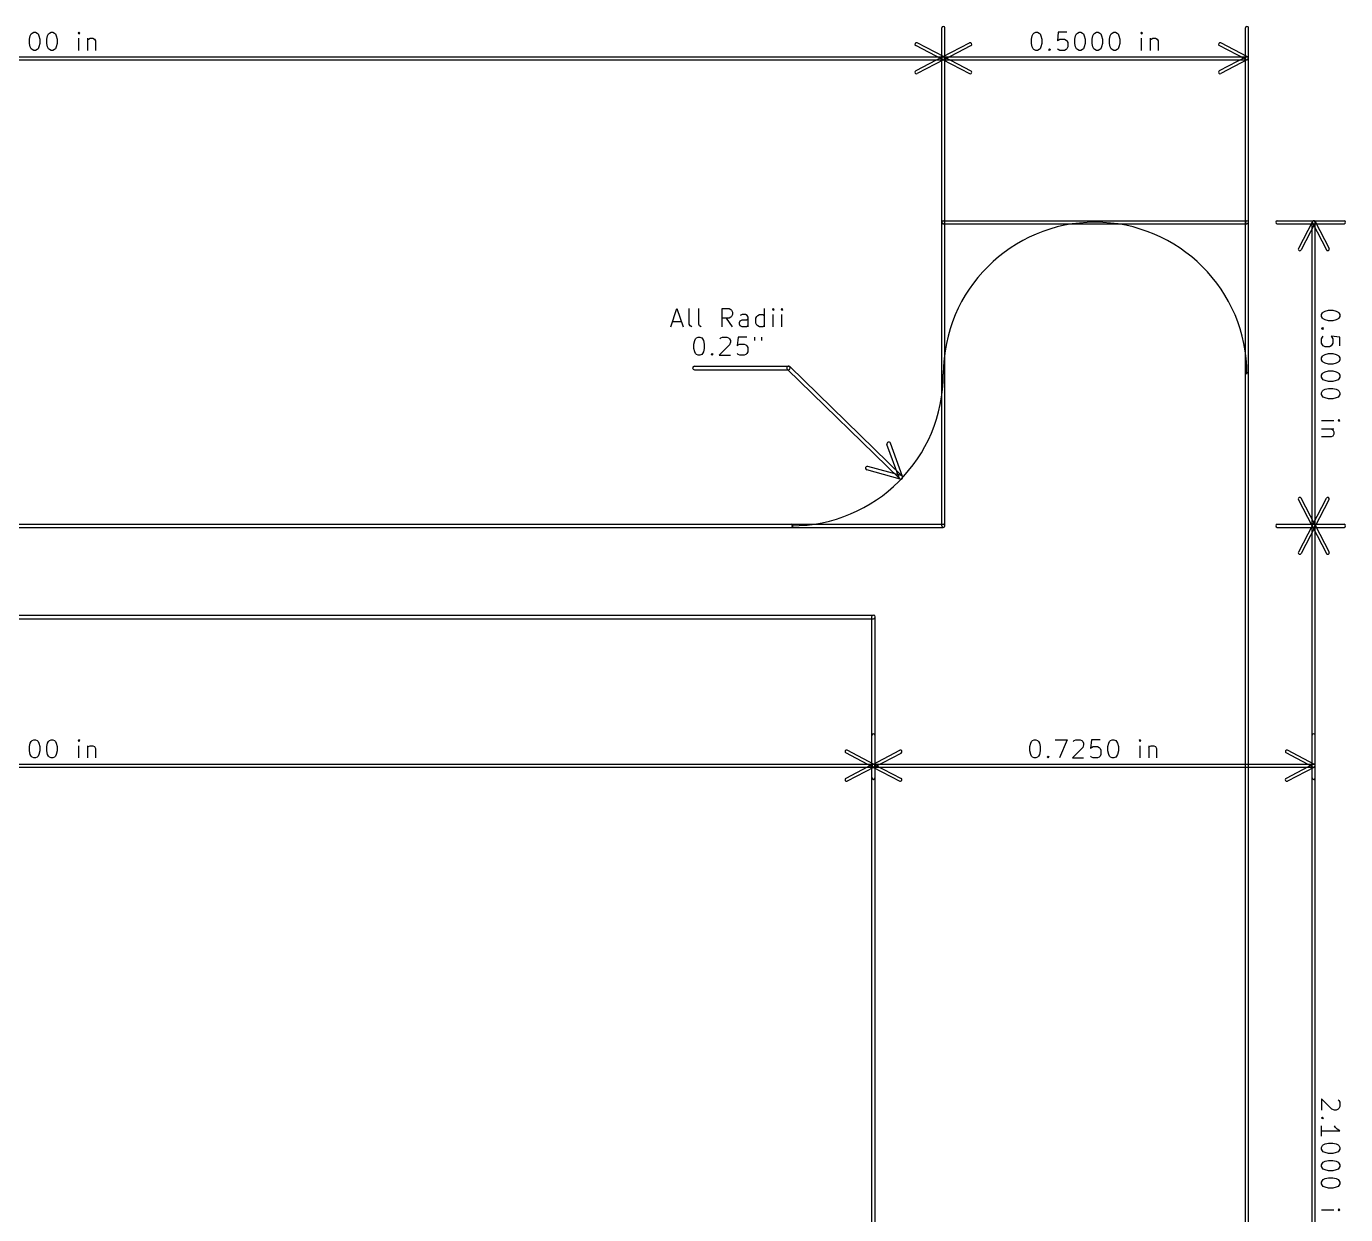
# Model space of a CAD drawing. Extents: x 20 to 133, y -126 to -27.
# Drawn here: x 75.9 to 131.1, y -77.1 to -27.4 of the extents above; entities that cross this region are included whole.
import ezdxf

# ---------------------------------------------------------------- set-up
doc = ezdxf.new("R2010")
doc.units = 0
doc.header["$MEASUREMENT"] = 0
doc.layers.add('BLACK', color=250, linetype='CONTINUOUS')

msp = doc.modelspace()

# ---------------------------------------------------------------- linework, layer by layer
at = {"layer": 'BLACK'}
for p, q in [((114.237, -35.56), (114.237, -27.432)), ((114.237, -35.56), (114.237, -27.432)), ((114.364, -35.56), (114.364, -27.432)), ((114.364, -35.56), (114.364, -27.432)), ((126.937, -35.56), (126.937, -27.432)), ((127.064, -35.56), (127.064, -27.432)), ((76.073, -27.9037), (76.1093, -27.7586)), ((76.073, -28.0851), (76.073, -27.9037)), ((76.1093, -28.2303), (76.073, -28.0851)), ((76.1093, -27.7586), (76.1456, -27.686)), ((76.1456, -27.686), (76.1819, -27.6497)), ((76.1819, -27.6497), (76.2544, -27.6134)), ((76.2544, -27.6134), (76.327, -27.6134)), ((76.327, -27.6134), (76.3996, -27.6497)), ((76.3996, -27.6497), (76.4359, -27.686)), ((76.4359, -27.686), (76.4721, -27.7586)), ((76.4721, -27.7586), (76.5084, -27.9037)), ((76.5084, -28.0851), (76.4721, -28.2303)), ((76.5084, -27.9037), (76.5084, -28.0851)), ((76.7987, -27.9037), (76.835, -27.7586)), ((76.7987, -28.0851), (76.7987, -27.9037)), ((76.835, -28.2303), (76.7987, -28.0851)), ((76.835, -27.7586), (76.8713, -27.686)), ((76.8713, -27.686), (76.9076, -27.6497)), ((76.9076, -27.6497), (76.9801, -27.6134)), ((76.9801, -27.6134), (77.0527, -27.6134)), ((77.0527, -27.6134), (77.1253, -27.6497)), ((77.1253, -27.6497), (77.1616, -27.686)), ((77.1616, -27.686), (77.1979, -27.7586)), ((77.1979, -27.7586), (77.2341, -27.9037)), ((77.2341, -28.0851), (77.1979, -28.2303)), ((77.2341, -27.9037), (77.2341, -28.0851)), ((78.1413, -27.6134), (78.105, -27.6497)), ((78.105, -27.6497), (78.1413, -27.686)), ((78.1776, -27.6497), (78.1413, -27.6134)), ((78.1413, -27.6134), (78.1413, -27.686)), ((78.1413, -27.686), (78.1776, -27.6497)), ((78.1413, -28.3754), (78.1413, -27.8674)), ((78.5041, -27.8674), (78.5041, -28.3754)), ((78.5041, -27.94), (78.5404, -27.9037)), ((78.5404, -27.9037), (78.613, -27.8674)), ((78.613, -27.8674), (78.7219, -27.8674)), ((78.7219, -27.8674), (78.7944, -27.9037)), ((78.7944, -27.9037), (78.8307, -27.9763)), ((78.8307, -27.9763), (78.8307, -28.3754)), ((114.329, -28.6467), (113.203, -28.0583)), ((114.271, -28.6457), (115.397, -28.0593)), ((117.983, -27.9037), (118.019, -27.7586)), ((117.983, -28.0851), (117.983, -27.9037)), ((118.019, -28.2303), (117.983, -28.0851)), ((118.019, -27.7586), (118.056, -27.686)), ((118.056, -27.686), (118.092, -27.6497)), ((118.092, -27.6497), (118.164, -27.6134)), ((118.164, -27.6134), (118.237, -27.6134)), ((118.237, -27.6134), (118.31, -27.6497)), ((118.31, -27.6497), (118.346, -27.686)), ((118.346, -27.686), (118.382, -27.7586)), ((118.382, -27.7586), (118.418, -27.9037)), ((118.418, -28.0851), (118.382, -28.2303)), ((118.418, -27.9037), (118.418, -28.0851)), ((119.108, -27.6134), (119.072, -27.9763)), ((119.072, -27.9763), (119.108, -27.94)), ((119.471, -27.6134), (119.108, -27.6134)), ((119.108, -27.94), (119.18, -27.9037)), ((119.18, -27.9037), (119.362, -27.9037)), ((119.362, -27.9037), (119.434, -27.94)), ((119.434, -27.94), (119.471, -27.9763)), ((119.471, -27.9763), (119.507, -28.0489)), ((119.507, -28.0489), (119.507, -28.2303)), ((119.797, -27.9037), (119.834, -27.7586)), ((119.797, -28.0851), (119.797, -27.9037)), ((119.834, -28.2303), (119.797, -28.0851)), ((119.834, -27.7586), (119.87, -27.686)), ((119.87, -27.686), (119.906, -27.6497)), ((119.906, -27.6497), (119.979, -27.6134)), ((119.979, -27.6134), (120.051, -27.6134)), ((120.051, -27.6134), (120.124, -27.6497)), ((120.124, -27.6497), (120.16, -27.686)), ((120.16, -27.686), (120.196, -27.7586)), ((120.196, -27.7586), (120.233, -27.9037)), ((120.233, -28.0851), (120.196, -28.2303)), ((120.233, -27.9037), (120.233, -28.0851)), ((120.523, -27.9037), (120.559, -27.7586)), ((120.523, -28.0851), (120.523, -27.9037)), ((120.559, -28.2303), (120.523, -28.0851)), ((120.559, -27.7586), (120.596, -27.686)), ((120.596, -27.686), (120.632, -27.6497)), ((120.632, -27.6497), (120.704, -27.6134)), ((120.704, -27.6134), (120.777, -27.6134)), ((120.777, -27.6134), (120.85, -27.6497)), ((120.85, -27.6497), (120.886, -27.686)), ((120.886, -27.686), (120.922, -27.7586)), ((120.922, -27.7586), (120.958, -27.9037)), ((120.958, -28.0851), (120.922, -28.2303)), ((120.958, -27.9037), (120.958, -28.0851)), ((121.249, -27.9037), (121.285, -27.7586)), ((121.249, -28.0851), (121.249, -27.9037)), ((121.285, -28.2303), (121.249, -28.0851)), ((121.285, -27.7586), (121.321, -27.686)), ((121.321, -27.686), (121.358, -27.6497)), ((121.358, -27.6497), (121.43, -27.6134)), ((121.43, -27.6134), (121.503, -27.6134)), ((121.503, -27.6134), (121.575, -27.6497)), ((121.575, -27.6497), (121.612, -27.686)), ((121.612, -27.686), (121.648, -27.7586)), ((121.648, -27.7586), (121.684, -27.9037)), ((121.684, -28.0851), (121.648, -28.2303)), ((121.684, -27.9037), (121.684, -28.0851)), ((122.591, -27.6134), (122.555, -27.6497)), ((122.555, -27.6497), (122.591, -27.686)), ((122.628, -27.6497), (122.591, -27.6134)), ((122.591, -27.6134), (122.591, -27.686)), ((122.591, -27.686), (122.628, -27.6497)), ((122.591, -28.3754), (122.591, -27.8674)), ((122.954, -27.8674), (122.954, -28.3754)), ((122.954, -27.94), (122.99, -27.9037)), ((122.99, -27.9037), (123.063, -27.8674)), ((123.063, -27.8674), (123.172, -27.8674)), ((123.172, -27.8674), (123.244, -27.9037)), ((123.244, -27.9037), (123.281, -27.9763)), ((123.281, -27.9763), (123.281, -28.3754)), ((127.029, -28.6467), (125.903, -28.0583)), ((38.1, -28.6385), (114.3, -28.6385)), ((76.1456, -28.3029), (76.1093, -28.2303)), ((76.1819, -28.3391), (76.1456, -28.3029)), ((76.2544, -28.3754), (76.1819, -28.3391)), ((76.327, -28.3754), (76.2544, -28.3754)), ((76.3996, -28.3391), (76.327, -28.3754)), ((76.4359, -28.3029), (76.3996, -28.3391)), ((76.4721, -28.2303), (76.4359, -28.3029)), ((76.8713, -28.3029), (76.835, -28.2303)), ((76.9076, -28.3391), (76.8713, -28.3029)), ((76.9801, -28.3754), (76.9076, -28.3391)), ((77.0527, -28.3754), (76.9801, -28.3754)), ((77.1253, -28.3391), (77.0527, -28.3754)), ((77.1616, -28.3029), (77.1253, -28.3391)), ((77.1979, -28.2303), (77.1616, -28.3029)), ((114.27, -28.7593), (113.145, -28.1709)), ((114.27, -28.6447), (113.145, -29.2331)), ((114.3, -28.6385), (127, -28.6385)), ((114.329, -28.7583), (115.456, -28.1719)), ((114.329, -28.6457), (115.456, -29.2321)), ((118.056, -28.3029), (118.019, -28.2303)), ((118.092, -28.3391), (118.056, -28.3029)), ((118.164, -28.3754), (118.092, -28.3391)), ((118.237, -28.3754), (118.164, -28.3754)), ((118.31, -28.3391), (118.237, -28.3754)), ((118.346, -28.3029), (118.31, -28.3391)), ((118.382, -28.2303), (118.346, -28.3029)), ((118.709, -28.3391), (118.745, -28.3029)), ((118.745, -28.3754), (118.709, -28.3391)), ((118.745, -28.3029), (118.781, -28.3391)), ((118.745, -28.3029), (118.745, -28.3754)), ((118.781, -28.3391), (118.745, -28.3754)), ((119.108, -28.3391), (119.072, -28.3029)), ((119.18, -28.3754), (119.108, -28.3391)), ((119.362, -28.3754), (119.18, -28.3754)), ((119.434, -28.3391), (119.362, -28.3754)), ((119.471, -28.3029), (119.434, -28.3391)), ((119.507, -28.2303), (119.471, -28.3029)), ((119.87, -28.3029), (119.834, -28.2303)), ((119.906, -28.3391), (119.87, -28.3029)), ((119.979, -28.3754), (119.906, -28.3391)), ((120.051, -28.3754), (119.979, -28.3754)), ((120.124, -28.3391), (120.051, -28.3754)), ((120.16, -28.3029), (120.124, -28.3391)), ((120.196, -28.2303), (120.16, -28.3029)), ((120.596, -28.3029), (120.559, -28.2303)), ((120.632, -28.3391), (120.596, -28.3029)), ((120.704, -28.3754), (120.632, -28.3391)), ((120.777, -28.3754), (120.704, -28.3754)), ((120.85, -28.3391), (120.777, -28.3754)), ((120.886, -28.3029), (120.85, -28.3391)), ((120.922, -28.2303), (120.886, -28.3029)), ((121.321, -28.3029), (121.285, -28.2303)), ((121.358, -28.3391), (121.321, -28.3029)), ((121.43, -28.3754), (121.358, -28.3391)), ((121.503, -28.3754), (121.43, -28.3754)), ((121.575, -28.3391), (121.503, -28.3754)), ((121.612, -28.3029), (121.575, -28.3391)), ((121.648, -28.2303), (121.612, -28.3029)), ((126.97, -28.7593), (125.845, -28.1709)), ((126.97, -28.6447), (125.845, -29.2331)), ((38.1, -28.7655), (114.3, -28.7655)), ((114.329, -28.7573), (113.203, -29.3457)), ((114.271, -28.7583), (115.397, -29.3447)), ((114.3, -28.7655), (127, -28.7655)), ((127.029, -28.7573), (125.903, -29.3457)), ((114.237, -48.26), (114.237, -35.56)), ((114.3, -35.4965), (127, -35.4965)), ((114.3, -35.6235), (127, -35.6235)), ((114.364, -48.26), (114.364, -35.56)), ((126.937, -101.6), (126.937, -35.56)), ((127.064, -101.6), (127.064, -35.56)), ((128.27, -35.4965), (131.064, -35.4965)), ((128.27, -35.6235), (131.064, -35.6235)), ((129.737, -35.5303), (129.152, -36.6578)), ((129.849, -35.5887), (129.265, -36.7162)), ((129.73, -48.26), (129.73, -35.56)), ((129.738, -35.5893), (130.324, -36.7158)), ((129.85, -35.5307), (130.437, -36.6572)), ((129.857, -48.26), (129.857, -35.56)), ((102.906, -39.9324), (103.16, -39.1704)), ((103.16, -39.1704), (103.414, -39.9324)), ((103.668, -39.8236), (103.668, -39.1704)), ((104.067, -39.8236), (104.067, -39.1704)), ((105.047, -39.9324), (105.047, -39.1704)), ((105.047, -39.1704), (105.337, -39.1704)), ((105.337, -39.1704), (105.41, -39.2067)), ((106.825, -39.9324), (106.825, -39.1704)), ((107.188, -39.1704), (107.152, -39.2067)), ((107.224, -39.2067), (107.188, -39.1704)), ((107.188, -39.1704), (107.188, -39.243)), ((107.551, -39.1704), (107.515, -39.2067)), ((107.587, -39.2067), (107.551, -39.1704)), ((107.551, -39.1704), (107.551, -39.243)), ((102.979, -39.7147), (103.342, -39.7147)), ((105.337, -39.5696), (105.047, -39.5696)), ((105.483, -39.9324), (105.229, -39.5696)), ((105.41, -39.5333), (105.337, -39.5696)), ((105.41, -39.2067), (105.446, -39.243)), ((105.446, -39.497), (105.41, -39.5333)), ((105.446, -39.243), (105.483, -39.3156)), ((105.483, -39.4244), (105.446, -39.497)), ((105.483, -39.3156), (105.483, -39.4244)), ((105.773, -39.751), (105.809, -39.6784)), ((105.882, -39.4244), (105.809, -39.4607)), ((105.809, -39.6784), (105.882, -39.6421)), ((106.027, -39.4244), (105.882, -39.4244)), ((105.882, -39.6421), (106.063, -39.6421)), ((106.099, -39.4607), (106.027, -39.4244)), ((106.063, -39.6421), (106.136, -39.6059)), ((106.136, -39.5333), (106.099, -39.4607)), ((106.136, -39.9324), (106.136, -39.5333)), ((106.462, -39.5696), (106.499, -39.497)), ((106.462, -39.7873), (106.462, -39.5696)), ((106.499, -39.497), (106.535, -39.4607)), ((106.535, -39.4607), (106.607, -39.4244)), ((106.607, -39.4244), (106.753, -39.4244)), ((106.753, -39.4244), (106.825, -39.4607)), ((107.152, -39.2067), (107.188, -39.243)), ((107.188, -39.243), (107.224, -39.2067)), ((107.188, -39.9324), (107.188, -39.4244)), ((107.515, -39.2067), (107.551, -39.243)), ((107.551, -39.243), (107.587, -39.2067)), ((107.551, -39.9324), (107.551, -39.4244)), ((130.121, -39.4244), (130.157, -39.3519)), ((130.121, -39.497), (130.121, -39.4244)), ((130.157, -39.5696), (130.121, -39.497)), ((130.157, -39.3519), (130.193, -39.3156)), ((130.193, -39.6059), (130.157, -39.5696)), ((130.193, -39.3156), (130.266, -39.2793)), ((130.266, -39.6421), (130.193, -39.6059)), ((130.266, -39.2793), (130.411, -39.243)), ((130.411, -39.6784), (130.266, -39.6421)), ((130.411, -39.243), (130.592, -39.243)), ((130.592, -39.6784), (130.411, -39.6784)), ((130.592, -39.243), (130.737, -39.2793)), ((130.737, -39.6421), (130.592, -39.6784)), ((130.737, -39.2793), (130.81, -39.3156)), ((130.81, -39.6059), (130.737, -39.6421)), ((130.81, -39.3156), (130.846, -39.3519)), ((130.846, -39.5696), (130.81, -39.6059)), ((130.846, -39.3519), (130.883, -39.4244)), ((130.883, -39.497), (130.846, -39.5696)), ((130.883, -39.4244), (130.883, -39.497)), ((103.705, -39.8961), (103.668, -39.8236)), ((103.777, -39.9324), (103.705, -39.8961)), ((104.104, -39.8961), (104.067, -39.8236)), ((104.176, -39.9324), (104.104, -39.8961)), ((105.773, -39.8236), (105.773, -39.751)), ((105.809, -39.8961), (105.773, -39.8236)), ((105.882, -39.9324), (105.809, -39.8961)), ((106.063, -39.9324), (105.882, -39.9324)), ((106.136, -39.8961), (106.063, -39.9324)), ((106.499, -39.8599), (106.462, -39.7873)), ((106.535, -39.8961), (106.499, -39.8599)), ((106.607, -39.9324), (106.535, -39.8961)), ((106.753, -39.9324), (106.607, -39.9324)), ((106.825, -39.8961), (106.753, -39.9324)), ((130.121, -40.005), (130.157, -39.9687)), ((130.157, -40.0413), (130.121, -40.005)), ((130.193, -40.005), (130.121, -40.005)), ((130.157, -39.9687), (130.193, -40.005)), ((130.193, -40.005), (130.157, -40.0413)), ((103.868, -40.6545), (103.904, -40.5094)), ((103.868, -40.8359), (103.868, -40.6545)), ((103.904, -40.5094), (103.94, -40.4368)), ((103.94, -40.4368), (103.977, -40.4005)), ((103.977, -40.4005), (104.049, -40.3642)), ((104.049, -40.3642), (104.122, -40.3642)), ((104.122, -40.3642), (104.194, -40.4005)), ((104.194, -40.4005), (104.231, -40.4368)), ((104.231, -40.4368), (104.267, -40.5094)), ((104.267, -40.5094), (104.303, -40.6545)), ((104.303, -40.6545), (104.303, -40.8359)), ((105.356, -40.6908), (104.92, -41.1262)), ((104.956, -40.4368), (104.993, -40.4005)), ((104.993, -40.4005), (105.065, -40.3642)), ((105.065, -40.3642), (105.247, -40.3642)), ((105.247, -40.3642), (105.319, -40.4005)), ((105.319, -40.4005), (105.356, -40.4368)), ((105.356, -40.4368), (105.392, -40.5094)), ((105.392, -40.5819), (105.356, -40.6908)), ((105.392, -40.5094), (105.392, -40.5819)), ((105.718, -40.3642), (105.682, -40.7271)), ((105.682, -40.7271), (105.718, -40.6908)), ((106.081, -40.3642), (105.718, -40.3642)), ((105.718, -40.6908), (105.791, -40.6545)), ((105.791, -40.6545), (105.972, -40.6545)), ((105.972, -40.6545), (106.045, -40.6908)), ((106.045, -40.6908), (106.081, -40.7271)), ((106.081, -40.7271), (106.118, -40.7997)), ((106.118, -40.7997), (106.118, -40.9811)), ((106.408, -40.3642), (106.408, -40.5094)), ((106.698, -40.3642), (106.698, -40.5094)), ((130.121, -40.4404), (130.157, -40.3679)), ((130.121, -40.6219), (130.121, -40.4404)), ((130.157, -40.6944), (130.121, -40.6219)), ((130.157, -40.3679), (130.193, -40.3316)), ((130.193, -40.7307), (130.157, -40.6944)), ((130.266, -40.767), (130.193, -40.7307)), ((130.447, -40.767), (130.266, -40.767)), ((130.52, -40.7307), (130.447, -40.767)), ((130.883, -40.3679), (130.52, -40.3316)), ((130.52, -40.3316), (130.556, -40.3679)), ((130.556, -40.6944), (130.52, -40.7307)), ((130.556, -40.3679), (130.592, -40.4404)), ((130.592, -40.6219), (130.556, -40.6944)), ((130.592, -40.4404), (130.592, -40.6219)), ((130.883, -40.7307), (130.883, -40.3679)), ((103.904, -40.9811), (103.868, -40.8359)), ((103.94, -41.0537), (103.904, -40.9811)), ((103.977, -41.0899), (103.94, -41.0537)), ((104.049, -41.1262), (103.977, -41.0899)), ((104.122, -41.1262), (104.049, -41.1262)), ((104.194, -41.0899), (104.122, -41.1262)), ((104.231, -41.0537), (104.194, -41.0899)), ((104.267, -40.9811), (104.231, -41.0537)), ((104.303, -40.8359), (104.267, -40.9811)), ((104.594, -41.0899), (104.63, -41.0537)), ((104.63, -41.1262), (104.594, -41.0899)), ((104.63, -41.0537), (104.666, -41.0899)), ((104.63, -41.0537), (104.63, -41.1262)), ((104.666, -41.0899), (104.63, -41.1262)), ((104.92, -41.1262), (105.392, -41.1262)), ((105.718, -41.0899), (105.682, -41.0537)), ((105.791, -41.1262), (105.718, -41.0899)), ((105.972, -41.1262), (105.791, -41.1262)), ((106.045, -41.0899), (105.972, -41.1262)), ((106.081, -41.0537), (106.045, -41.0899)), ((106.118, -40.9811), (106.081, -41.0537)), ((130.121, -41.2387), (130.157, -41.1661)), ((130.121, -41.3113), (130.121, -41.2387)), ((130.157, -41.3839), (130.121, -41.3113)), ((130.157, -41.1661), (130.193, -41.1299)), ((130.193, -41.4201), (130.157, -41.3839)), ((130.193, -41.1299), (130.266, -41.0936)), ((130.266, -41.0936), (130.411, -41.0573)), ((130.411, -41.0573), (130.592, -41.0573)), ((130.592, -41.0573), (130.737, -41.0936)), ((130.737, -41.0936), (130.81, -41.1299)), ((130.81, -41.1299), (130.846, -41.1661)), ((130.846, -41.3839), (130.81, -41.4201)), ((130.846, -41.1661), (130.883, -41.2387)), ((130.883, -41.3113), (130.846, -41.3839)), ((130.883, -41.2387), (130.883, -41.3113)), ((103.886, -41.5798), (107.823, -41.5798)), ((103.886, -41.7322), (107.823, -41.7322)), ((112.465, -46.286), (107.773, -41.7071)), ((112.572, -46.1769), (107.88, -41.598)), ((126.937, -95.25), (126.937, -41.91)), ((127.064, -95.25), (127.064, -41.91)), ((130.121, -41.9644), (130.157, -41.8919)), ((130.157, -41.8919), (130.193, -41.8556)), ((130.266, -41.4564), (130.193, -41.4201)), ((130.193, -41.8556), (130.266, -41.8193)), ((130.411, -41.4927), (130.266, -41.4564)), ((130.266, -41.8193), (130.411, -41.783)), ((130.592, -41.4927), (130.411, -41.4927)), ((130.411, -41.783), (130.592, -41.783)), ((130.737, -41.4564), (130.592, -41.4927)), ((130.592, -41.783), (130.737, -41.8193)), ((130.81, -41.4201), (130.737, -41.4564)), ((130.737, -41.8193), (130.81, -41.8556)), ((130.81, -41.8556), (130.846, -41.8919)), ((130.846, -41.8919), (130.883, -41.9644)), ((130.121, -42.037), (130.121, -41.9644)), ((130.157, -42.1096), (130.121, -42.037)), ((130.193, -42.1459), (130.157, -42.1096)), ((130.266, -42.1821), (130.193, -42.1459)), ((130.411, -42.2184), (130.266, -42.1821)), ((130.592, -42.2184), (130.411, -42.2184)), ((130.737, -42.1821), (130.592, -42.2184)), ((130.81, -42.1459), (130.737, -42.1821)), ((130.846, -42.1096), (130.81, -42.1459)), ((130.883, -42.037), (130.846, -42.1096)), ((130.883, -41.9644), (130.883, -42.037)), ((130.121, -42.6901), (130.157, -42.6176)), ((130.121, -42.7627), (130.121, -42.6901)), ((130.157, -42.8353), (130.121, -42.7627)), ((130.157, -42.6176), (130.193, -42.5813)), ((130.193, -42.8716), (130.157, -42.8353)), ((130.193, -42.5813), (130.266, -42.545)), ((130.266, -42.9079), (130.193, -42.8716)), ((130.266, -42.545), (130.411, -42.5087)), ((130.411, -42.9441), (130.266, -42.9079)), ((130.411, -42.5087), (130.592, -42.5087)), ((130.592, -42.9441), (130.411, -42.9441)), ((130.592, -42.5087), (130.737, -42.545)), ((130.737, -42.9079), (130.592, -42.9441)), ((130.737, -42.545), (130.81, -42.5813)), ((130.81, -42.8716), (130.737, -42.9079)), ((130.81, -42.5813), (130.846, -42.6176)), ((130.846, -42.8353), (130.81, -42.8716)), ((130.846, -42.6176), (130.883, -42.6901)), ((130.883, -42.7627), (130.846, -42.8353)), ((130.883, -42.6901), (130.883, -42.7627)), ((130.121, -43.8513), (130.629, -43.8513)), ((130.846, -43.815), (130.81, -43.8513)), ((130.81, -43.8513), (130.846, -43.8876)), ((130.883, -43.8513), (130.81, -43.8513)), ((130.883, -43.8513), (130.846, -43.815)), ((130.846, -43.8876), (130.883, -43.8513)), ((130.629, -44.2141), (130.121, -44.2141)), ((130.52, -44.5407), (130.121, -44.5407)), ((130.592, -44.5044), (130.52, -44.5407)), ((130.556, -44.2141), (130.592, -44.2504)), ((130.592, -44.2504), (130.629, -44.323)), ((130.629, -44.4319), (130.592, -44.5044)), ((130.629, -44.323), (130.629, -44.4319)), ((112.449, -46.2543), (111.943, -44.8566)), ((112.593, -46.2024), (112.087, -44.8047)), ((112.542, -46.155), (111.145, -45.773)), ((112.502, -46.302), (111.105, -45.92)), ((129.737, -48.2897), (129.152, -47.1622)), ((129.849, -48.2313), (129.265, -47.1038)), ((129.738, -48.2307), (130.324, -47.1042)), ((129.85, -48.2893), (130.437, -47.1628)), ((38.1, -48.1965), (114.3, -48.1965)), ((38.1, -48.3235), (114.3, -48.3235)), ((69.596, -48.1965), (107.95, -48.1965)), ((69.596, -48.3235), (107.95, -48.3235)), ((128.27, -48.1965), (131.064, -48.1965)), ((128.27, -48.1965), (131.064, -48.1965)), ((128.27, -48.3235), (131.064, -48.3235)), ((128.27, -48.3235), (131.064, -48.3235)), ((129.737, -48.2303), (129.152, -49.3578)), ((129.849, -48.2887), (129.265, -49.4162)), ((129.73, -101.6), (129.73, -48.26)), ((129.738, -48.2893), (130.324, -49.4158)), ((129.85, -48.2307), (130.437, -49.3572)), ((129.857, -101.6), (129.857, -48.26)), ((41.021, -51.9938), (111.379, -51.9938)), ((41.021, -52.1462), (111.379, -52.1462)), ((111.303, -97.79), (111.303, -52.07)), ((111.455, -97.79), (111.455, -52.07)), ((76.073, -57.4947), (76.1093, -57.3496)), ((76.1093, -57.3496), (76.1456, -57.277)), ((76.1456, -57.277), (76.1819, -57.2407)), ((76.1819, -57.2407), (76.2544, -57.2044)), ((76.2544, -57.2044), (76.327, -57.2044)), ((76.327, -57.2044), (76.3996, -57.2407)), ((76.3996, -57.2407), (76.4359, -57.277)), ((76.4359, -57.277), (76.4721, -57.3496)), ((76.4721, -57.3496), (76.5084, -57.4947)), ((76.7987, -57.4947), (76.835, -57.3496)), ((76.835, -57.3496), (76.8713, -57.277)), ((76.8713, -57.277), (76.9076, -57.2407)), ((76.9076, -57.2407), (76.9801, -57.2044)), ((76.9801, -57.2044), (77.0527, -57.2044)), ((77.0527, -57.2044), (77.1253, -57.2407)), ((77.1253, -57.2407), (77.1616, -57.277)), ((77.1616, -57.277), (77.1979, -57.3496)), ((77.1979, -57.3496), (77.2341, -57.4947)), ((78.1413, -57.2044), (78.105, -57.2407)), ((78.105, -57.2407), (78.1413, -57.277)), ((78.1776, -57.2407), (78.1413, -57.2044)), ((78.1413, -57.2044), (78.1413, -57.277)), ((78.1413, -57.277), (78.1776, -57.2407)), ((111.316, -58.801), (111.316, -57.023)), ((111.316, -58.801), (111.316, -57.023)), ((111.443, -58.801), (111.443, -57.023)), ((111.443, -58.801), (111.443, -57.023)), ((117.92, -57.4947), (117.956, -57.3496)), ((117.956, -57.3496), (117.992, -57.277)), ((117.992, -57.277), (118.028, -57.2407)), ((118.028, -57.2407), (118.101, -57.2044)), ((118.101, -57.2044), (118.174, -57.2044)), ((118.174, -57.2044), (118.246, -57.2407)), ((118.246, -57.2407), (118.282, -57.277)), ((118.282, -57.277), (118.319, -57.3496)), ((118.319, -57.3496), (118.355, -57.4947)), ((118.972, -57.2044), (119.48, -57.2044)), ((119.48, -57.2044), (119.153, -57.9664)), ((119.734, -57.277), (119.77, -57.2407)), ((119.77, -57.2407), (119.843, -57.2044)), ((119.843, -57.2044), (120.024, -57.2044)), ((120.024, -57.2044), (120.097, -57.2407)), ((120.097, -57.2407), (120.133, -57.277)), ((120.133, -57.277), (120.169, -57.3496)), ((120.169, -57.3496), (120.169, -57.4221)), ((120.496, -57.2044), (120.46, -57.5673)), ((120.859, -57.2044), (120.496, -57.2044)), ((121.185, -57.4947), (121.222, -57.3496)), ((121.222, -57.3496), (121.258, -57.277)), ((121.258, -57.277), (121.294, -57.2407)), ((121.294, -57.2407), (121.367, -57.2044)), ((121.367, -57.2044), (121.439, -57.2044)), ((121.439, -57.2044), (121.512, -57.2407)), ((121.512, -57.2407), (121.548, -57.277)), ((121.548, -57.277), (121.584, -57.3496)), ((121.584, -57.3496), (121.621, -57.4947)), ((122.528, -57.2044), (122.491, -57.2407)), ((122.491, -57.2407), (122.528, -57.277)), ((122.564, -57.2407), (122.528, -57.2044)), ((122.528, -57.2044), (122.528, -57.277)), ((122.528, -57.277), (122.564, -57.2407)), ((129.731, -58.801), (129.731, -57.023)), ((129.858, -58.801), (129.858, -57.023)), ((76.073, -57.6761), (76.073, -57.4947)), ((76.1093, -57.8213), (76.073, -57.6761)), ((76.1456, -57.8939), (76.1093, -57.8213)), ((76.1819, -57.9301), (76.1456, -57.8939)), ((76.2544, -57.9664), (76.1819, -57.9301)), ((76.3996, -57.9301), (76.327, -57.9664)), ((76.4359, -57.8939), (76.3996, -57.9301)), ((76.4721, -57.8213), (76.4359, -57.8939)), ((76.5084, -57.6761), (76.4721, -57.8213)), ((76.5084, -57.4947), (76.5084, -57.6761)), ((76.7987, -57.6761), (76.7987, -57.4947)), ((76.835, -57.8213), (76.7987, -57.6761)), ((76.8713, -57.8939), (76.835, -57.8213)), ((76.9076, -57.9301), (76.8713, -57.8939)), ((76.9801, -57.9664), (76.9076, -57.9301)), ((77.1253, -57.9301), (77.0527, -57.9664)), ((77.1616, -57.8939), (77.1253, -57.9301)), ((77.1979, -57.8213), (77.1616, -57.8939)), ((77.2341, -57.6761), (77.1979, -57.8213)), ((77.2341, -57.4947), (77.2341, -57.6761)), ((78.1413, -57.9664), (78.1413, -57.4584)), ((78.5041, -57.4584), (78.5041, -57.9664)), ((78.5041, -57.531), (78.5404, -57.4947)), ((78.5404, -57.4947), (78.613, -57.4584)), ((78.613, -57.4584), (78.7219, -57.4584)), ((78.7219, -57.4584), (78.7944, -57.4947)), ((78.7944, -57.4947), (78.8307, -57.5673)), ((78.8307, -57.5673), (78.8307, -57.9664)), ((111.349, -58.3503), (110.224, -57.7619)), ((111.408, -58.2377), (110.282, -57.6493)), ((111.35, -58.2367), (112.476, -57.6503)), ((111.408, -58.3493), (112.535, -57.7629)), ((117.92, -57.6761), (117.92, -57.4947)), ((117.956, -57.8213), (117.92, -57.6761)), ((117.992, -57.8939), (117.956, -57.8213)), ((118.028, -57.9301), (117.992, -57.8939)), ((118.101, -57.9664), (118.028, -57.9301)), ((118.246, -57.9301), (118.174, -57.9664)), ((118.282, -57.8939), (118.246, -57.9301)), ((118.319, -57.8213), (118.282, -57.8939)), ((118.355, -57.6761), (118.319, -57.8213)), ((118.355, -57.4947), (118.355, -57.6761)), ((118.645, -57.9301), (118.682, -57.8939)), ((118.682, -57.9664), (118.645, -57.9301)), ((118.682, -57.8939), (118.718, -57.9301)), ((118.682, -57.8939), (118.682, -57.9664)), ((118.718, -57.9301), (118.682, -57.9664)), ((120.133, -57.531), (119.698, -57.9664)), ((120.169, -57.4221), (120.133, -57.531)), ((120.46, -57.5673), (120.496, -57.531)), ((120.496, -57.9301), (120.46, -57.8939)), ((120.496, -57.531), (120.568, -57.4947)), ((120.568, -57.9664), (120.496, -57.9301)), ((120.568, -57.4947), (120.75, -57.4947)), ((120.75, -57.4947), (120.822, -57.531)), ((120.822, -57.9301), (120.75, -57.9664)), ((120.822, -57.531), (120.859, -57.5673)), ((120.859, -57.8939), (120.822, -57.9301)), ((120.859, -57.5673), (120.895, -57.6399)), ((120.895, -57.8213), (120.859, -57.8939)), ((120.895, -57.6399), (120.895, -57.8213)), ((121.185, -57.6761), (121.185, -57.4947)), ((121.222, -57.8213), (121.185, -57.6761)), ((121.258, -57.8939), (121.222, -57.8213)), ((121.294, -57.9301), (121.258, -57.8939)), ((121.367, -57.9664), (121.294, -57.9301)), ((121.512, -57.9301), (121.439, -57.9664)), ((121.548, -57.8939), (121.512, -57.9301)), ((121.584, -57.8213), (121.548, -57.8939)), ((121.621, -57.6761), (121.584, -57.8213)), ((121.621, -57.4947), (121.621, -57.6761)), ((122.528, -57.9664), (122.528, -57.4584)), ((122.891, -57.4584), (122.891, -57.9664)), ((122.891, -57.531), (122.927, -57.4947)), ((122.927, -57.4947), (122.999, -57.4584)), ((122.999, -57.4584), (123.108, -57.4584)), ((123.108, -57.4584), (123.181, -57.4947)), ((123.181, -57.4947), (123.217, -57.5673)), ((123.217, -57.5673), (123.217, -57.9664)), ((129.764, -58.3503), (128.639, -57.7619)), ((129.823, -58.2377), (128.697, -57.6493)), ((41.021, -58.2295), (111.379, -58.2295)), ((41.021, -58.3565), (111.379, -58.3565)), ((76.327, -57.9664), (76.2544, -57.9664)), ((77.0527, -57.9664), (76.9801, -57.9664)), ((111.349, -58.2357), (110.224, -58.8241)), ((111.408, -58.3483), (110.282, -58.9367)), ((111.35, -58.3493), (112.476, -58.9357)), ((111.379, -58.2295), (129.794, -58.2295)), ((111.379, -58.3565), (129.794, -58.3565)), ((111.408, -58.2367), (112.535, -58.8231)), ((118.174, -57.9664), (118.101, -57.9664)), ((119.698, -57.9664), (120.169, -57.9664)), ((120.75, -57.9664), (120.568, -57.9664)), ((121.439, -57.9664), (121.367, -57.9664)), ((129.764, -58.2357), (128.639, -58.8241)), ((129.823, -58.3483), (128.697, -58.9367)), ((130.556, -72.6621), (130.121, -72.2267)), ((130.121, -72.2267), (130.121, -72.6984)), ((130.81, -72.263), (130.846, -72.2993)), ((130.665, -72.6984), (130.556, -72.6621)), ((130.737, -72.6984), (130.665, -72.6984)), ((130.81, -72.6621), (130.737, -72.6984)), ((130.846, -72.6259), (130.81, -72.6621)), ((130.846, -72.2993), (130.883, -72.3719)), ((130.883, -72.5533), (130.846, -72.6259)), ((130.883, -72.3719), (130.883, -72.5533)), ((130.121, -73.025), (130.157, -72.9887)), ((130.157, -73.0613), (130.121, -73.025)), ((130.193, -73.025), (130.121, -73.025)), ((130.121, -73.787), (130.121, -73.3516)), ((130.157, -72.9887), (130.193, -73.025)), ((130.193, -73.025), (130.157, -73.0613)), ((130.701, -73.4241), (130.665, -73.3516)), ((130.121, -73.5693), (130.883, -73.5693)), ((130.774, -73.4967), (130.701, -73.4241)), ((130.883, -73.5693), (130.774, -73.4967)), ((130.121, -74.2587), (130.157, -74.1861)), ((130.121, -74.3313), (130.121, -74.2587)), ((130.157, -74.4039), (130.121, -74.3313)), ((130.157, -74.1861), (130.193, -74.1499)), ((130.193, -74.4401), (130.157, -74.4039)), ((130.193, -74.1499), (130.266, -74.1136)), ((130.266, -74.4764), (130.193, -74.4401)), ((130.266, -74.1136), (130.411, -74.0773)), ((130.411, -74.5127), (130.266, -74.4764)), ((130.411, -74.0773), (130.592, -74.0773)), ((130.592, -74.0773), (130.737, -74.1136)), ((130.737, -74.4764), (130.592, -74.5127)), ((130.737, -74.1136), (130.81, -74.1499)), ((130.81, -74.4401), (130.737, -74.4764)), ((130.81, -74.1499), (130.846, -74.1861)), ((130.846, -74.4039), (130.81, -74.4401)), ((130.846, -74.1861), (130.883, -74.2587)), ((130.883, -74.3313), (130.846, -74.4039)), ((130.883, -74.2587), (130.883, -74.3313)), ((130.121, -74.9844), (130.157, -74.9119)), ((130.121, -75.057), (130.121, -74.9844)), ((130.157, -74.9119), (130.193, -74.8756)), ((130.193, -74.8756), (130.266, -74.8393)), ((130.266, -74.8393), (130.411, -74.803)), ((130.592, -74.5127), (130.411, -74.5127)), ((130.411, -74.803), (130.592, -74.803)), ((130.592, -74.803), (130.737, -74.8393)), ((130.737, -74.8393), (130.81, -74.8756)), ((130.81, -74.8756), (130.846, -74.9119)), ((130.846, -74.9119), (130.883, -74.9844)), ((130.883, -74.9844), (130.883, -75.057)), ((130.157, -75.1296), (130.121, -75.057)), ((130.193, -75.1659), (130.157, -75.1296)), ((130.266, -75.2021), (130.193, -75.1659)), ((130.193, -75.6013), (130.266, -75.565)), ((130.411, -75.2384), (130.266, -75.2021)), ((130.266, -75.565), (130.411, -75.5287)), ((130.592, -75.2384), (130.411, -75.2384)), ((130.411, -75.5287), (130.592, -75.5287)), ((130.737, -75.2021), (130.592, -75.2384)), ((130.592, -75.5287), (130.737, -75.565)), ((130.81, -75.1659), (130.737, -75.2021)), ((130.737, -75.565), (130.81, -75.6013)), ((130.846, -75.1296), (130.81, -75.1659)), ((130.883, -75.057), (130.846, -75.1296)), ((130.121, -75.7101), (130.157, -75.6376)), ((130.121, -75.7827), (130.121, -75.7101)), ((130.157, -75.8553), (130.121, -75.7827)), ((130.157, -75.6376), (130.193, -75.6013)), ((130.193, -75.8916), (130.157, -75.8553)), ((130.266, -75.9279), (130.193, -75.8916)), ((130.411, -75.9641), (130.266, -75.9279)), ((130.592, -75.9641), (130.411, -75.9641)), ((130.737, -75.9279), (130.592, -75.9641)), ((130.81, -75.8916), (130.737, -75.9279)), ((130.81, -75.6013), (130.846, -75.6376)), ((130.846, -75.8553), (130.81, -75.8916)), ((130.846, -75.6376), (130.883, -75.7101)), ((130.883, -75.7827), (130.846, -75.8553)), ((130.883, -75.7101), (130.883, -75.7827)), ((130.121, -76.8713), (130.629, -76.8713)), ((130.846, -76.835), (130.81, -76.8713)), ((130.81, -76.8713), (130.846, -76.9076)), ((130.883, -76.8713), (130.81, -76.8713)), ((130.883, -76.8713), (130.846, -76.835)), ((130.846, -76.9076), (130.883, -76.8713))]:
    msp.add_line(p, q, dxfattribs=at)
for centre, radius, start, end in [((114.3, -27.432), 0.0635, 360, 540), ((114.3, -27.432), 0.0635, 360, 540), ((127, -27.432), 0.0635, 360, 540), ((113.174, -28.1146), 0.0635, 422.4, 602.4), ((115.427, -28.1156), 0.0635, 297.5, 477.5), ((125.874, -28.1146), 0.0635, 422.4, 602.4), ((114.3, -28.702), 0.0635, 90, 270), ((114.3, -28.702), 0.0635, 62.5, 242.5), ((114.3, -28.702), 0.0635, 117.5, 297.5), ((114.299, -28.701), 0.0635, -62.4, 117.6), ((114.299, -28.703), 0.0635, 242.4, 422.4), ((114.3, -28.702), 0.0635, 270, 450), ((126.999, -28.701), 0.0635, -62.4, 117.6), ((126.999, -28.703), 0.0635, 242.4, 422.4), ((127, -28.702), 0.0635, 270, 450), ((113.174, -29.2894), 0.0635, 117.6, 297.6), ((115.427, -29.2884), 0.0635, 242.5, 422.5), ((125.874, -29.2894), 0.0635, 117.6, 297.6), ((114.3, -35.56), 0.0635, 90, 270), ((114.3, -35.56), 0.0635, 360, 540), ((114.3, -35.56), 0.0635, 180, 360), ((114.3, -35.56), 0.0635, 180, 360), ((120.65, -41.91), 6.35, 90, 180), ((120.65, -41.91), 6.35, 0, 90), ((127, -35.56), 0.0635, 360, 540), ((127, -35.56), 0.0635, 180, 360), ((127, -35.56), 0.0635, 270, 450), ((128.27, -35.56), 0.0635, 90, 270), ((129.794, -35.56), 0.0635, 360, 540), ((129.794, -35.56), 0.0635, 27.5, 207.5), ((129.793, -35.5595), 0.0635, -27.4, 152.6), ((131.064, -35.56), 0.0635, 270, 450), ((129.209, -36.687), 0.0635, 152.6, 332.6), ((130.38, -36.6865), 0.0635, 207.5, 387.5), ((103.886, -41.656), 0.0762, 90, 270), ((107.826, -41.6525), 0.0762, 405.7, 585.7), ((107.823, -41.656), 0.0762, 270, 450), ((107.95, -41.91), 6.35, -90, 0), ((127, -41.91), 0.0635, 360, 540), ((112.015, -44.8306), 0.0762, 379.9, 559.9), ((111.125, -45.8465), 0.0762, 434.7, 614.7), ((112.521, -46.2284), 0.0762, 199.9, 379.9), ((112.519, -46.2315), 0.0762, 225.7, 405.7), ((112.522, -46.2285), 0.0762, 254.7, 434.7), ((129.209, -47.133), 0.0635, 387.4, 567.4), ((130.38, -47.1335), 0.0635, 332.5, 512.5), ((107.95, -48.26), 0.0635, 270, 450), ((114.3, -48.26), 0.0635, 180, 360), ((114.3, -48.26), 0.0635, 270, 450), ((128.27, -48.26), 0.0635, 90, 270), ((128.27, -48.26), 0.0635, 90, 270), ((129.794, -48.26), 0.0635, 360, 540), ((129.794, -48.26), 0.0635, 27.5, 207.5), ((129.794, -48.26), 0.0635, 152.5, 332.5), ((129.794, -48.26), 0.0635, 180, 360), ((129.793, -48.2595), 0.0635, -27.4, 152.6), ((129.793, -48.2605), 0.0635, 207.4, 387.4), ((131.064, -48.26), 0.0635, 270, 450), ((131.064, -48.26), 0.0635, 270, 450), ((129.209, -49.387), 0.0635, 152.6, 332.6), ((130.38, -49.3865), 0.0635, 207.5, 387.5), ((111.379, -52.07), 0.0762, 360, 540), ((111.379, -52.07), 0.0762, 270, 450), ((111.379, -57.023), 0.0635, 360, 540), ((111.379, -57.023), 0.0635, 360, 540), ((129.794, -57.023), 0.0635, 360, 540), ((110.253, -57.7056), 0.0635, 422.4, 602.4), ((112.506, -57.7066), 0.0635, 297.5, 477.5), ((128.668, -57.7056), 0.0635, 422.4, 602.4), ((111.379, -58.293), 0.0635, 90, 270), ((111.379, -58.293), 0.0635, 62.5, 242.5), ((111.379, -58.293), 0.0635, 117.5, 297.5), ((111.378, -58.292), 0.0635, -62.4, 117.6), ((111.378, -58.294), 0.0635, 242.4, 422.4), ((111.379, -58.293), 0.0635, 270, 450), ((129.793, -58.292), 0.0635, -62.4, 117.6), ((129.793, -58.294), 0.0635, 242.4, 422.4), ((129.794, -58.293), 0.0635, 270, 450), ((110.253, -58.8804), 0.0635, 117.6, 297.6), ((111.379, -58.801), 0.0635, 180, 360), ((111.379, -58.801), 0.0635, 180, 360), ((112.506, -58.8794), 0.0635, 242.5, 422.5), ((128.668, -58.8804), 0.0635, 117.6, 297.6), ((129.794, -58.801), 0.0635, 180, 360)]:
    msp.add_arc(centre, radius, start, end, dxfattribs=at)

doc.saveas('drawing.dxf')
